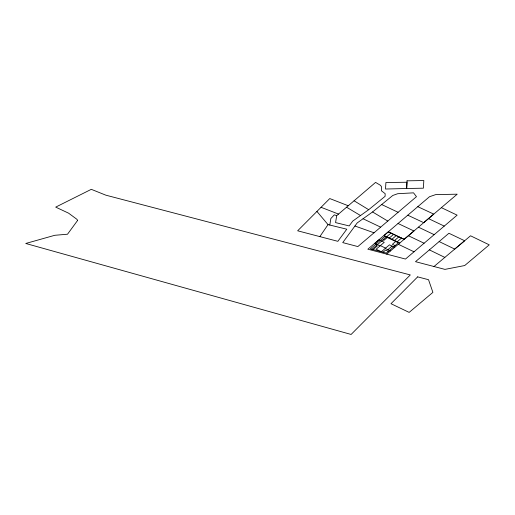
<?xml version="1.0" encoding="UTF-8"?>
<svg xmlns="http://www.w3.org/2000/svg" width="515" height="515" viewBox="0 0 515 515"><rect width="100%" height="100%" fill="white"/><g stroke="black" fill="none" stroke-linecap="round" stroke-linejoin="round"><path stroke-width="0.77" d="M348.256 205.755L329.761 198.558L297.657 230.797L337.859 241.329L346.782 229.201L329.8 225.042L330.849 218.527L334.332 214.839L336.694 215.643L375.583 182.4L380.611 185.4L381.602 186.99L381.377 190.737L385.175 193.692L385.098 196.331L368.695 209.702L352.743 221.09L349.183 225.93L335.574 222.602L336.694 215.643M319.847 236.61L328.029 224.63L329.8 225.042M371.965 249.292L386.366 237.035M386.733 236.72L390.994 233.095M373.079 249.582L377.186 246.086L376.259 245.642M387.299 237.486L384.003 240.286L383.07 239.842M389.353 237.969L393.608 234.344M391.973 239.224L396.228 235.6M394.587 240.479L398.848 236.855M383.089 252.208L385.568 250.097L388.297 251.404M395.675 241.496L392.379 244.297L395.108 245.603M387.834 249.704L392.095 246.08M397.207 241.735L401.468 238.11M407.783 215.199L423.716 222.667L457.204 194.187L435.664 194.619L429.497 196.724L367.845 249.189L405.485 259.051L457.133 215.148L441.374 207.648M386.72 254.133L413.957 230.978L398.031 223.497M388.284 231.795L404.185 239.282L433.759 214.124L417.813 206.67M439.141 241.567L454.745 249.086L470.549 235.786L489.25 244.844L464.71 265.54L444.941 269.384L415.502 261.678L448.919 233.256L464.646 240.75L433.997 266.519M372.564 211.961L392.81 195.449L397.709 193.711L413.532 192.842L416.468 196.672L357.841 246.569L342.733 242.604L357.198 222.931L372.564 211.961L387.801 221.07M354.932 226.014L374.025 232.793M321.057 207.3L338.529 214.073M381.673 204.532L398.108 212.302M428.486 218.611L444.239 226.104M418.431 227.167L434.177 234.666M408.363 235.728L424.096 243.228M363.043 218.753L380.649 227.154M404.082 239.359L388.374 231.84L384.113 235.464L399.827 242.99M398.307 244.277L414.021 251.796M394.715 247.335L389.475 244.825L381.345 251.751L376.105 249.241L384.242 242.32L379.008 239.81L374.746 243.441L379.98 245.945M380.366 245.616L385.6 248.127M385.22 248.455L390.454 250.959M429.381 249.884L444.838 257.41M346.556 207.21L360.513 215.54M354.082 200.786L368.695 209.702M316.931 211.44L328.029 224.63M407.05 180.829L406.663 188.503L385.523 189.024L385.909 182.516L406.992 182.246L406.663 188.503L423.388 188.187L423.826 180.546L407.05 180.829M77.623 220.401L67.51 234.222L54.796 235.291L25.75 243.473L351.108 334.454L410.294 274.933L105.858 195.179L91.297 189.333L55.697 207.12L68.585 213.171L76.877 219.281L77.623 220.401M417.665 276.864L390.988 303.696L409.148 312.393L432.903 292.366L428.525 279.709L417.665 276.864M385.008 236.385L370.337 248.867L386.347 253.065L398.404 242.803L385.008 236.385"/></g></svg>
